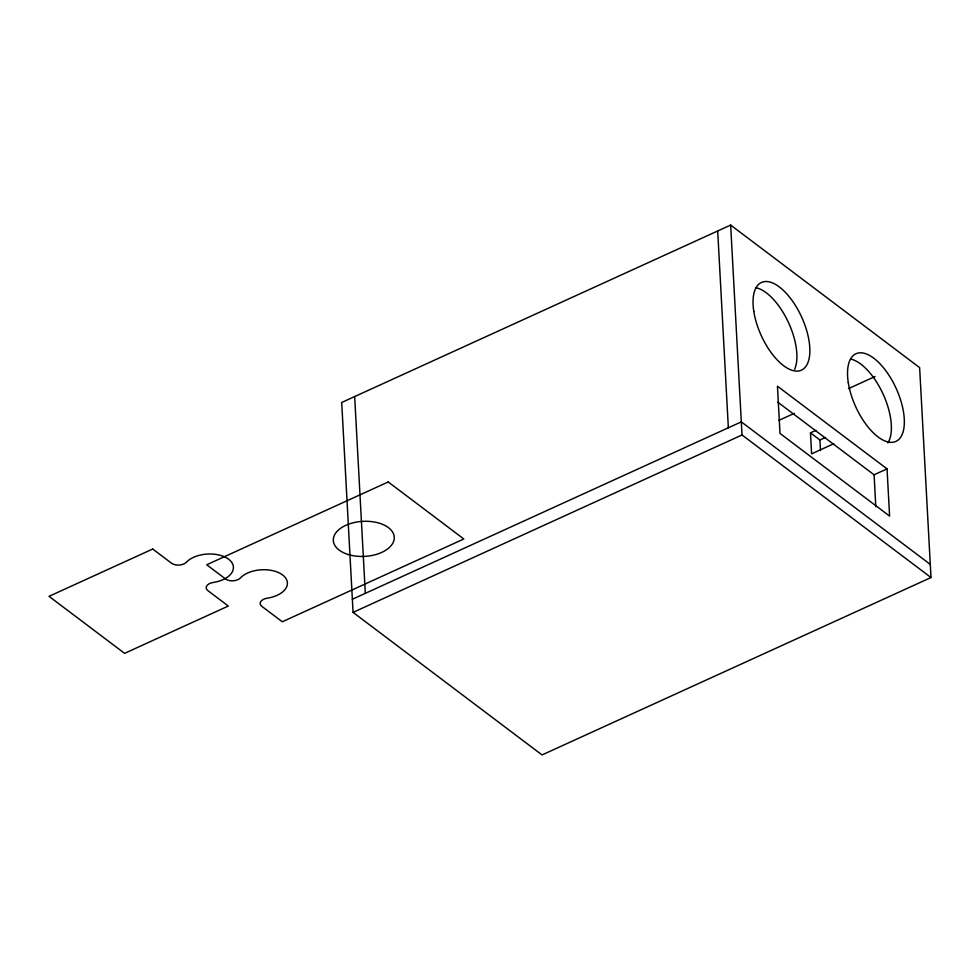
<?xml version="1.0" encoding="UTF-8"?>
<svg xmlns="http://www.w3.org/2000/svg" width="980" height="980" viewBox="0 0 980 980"><rect width="100%" height="100%" fill="white"/><g stroke="black" fill="none" stroke-linecap="round" stroke-linejoin="round"><path stroke-width="1.47" d="M730.651 225.069L341.702 402.474L353.07 612.378L542.038 754.931L931 577.526L919.632 367.623L730.651 225.069L742.019 434.973L931 577.526M352.359 599.258L741.309 421.865L930.289 564.407M353.07 612.378L742.019 434.973M778.99 420.334L794.29 413.352M848.533 388.607L874.969 376.553M833.735 443.756L811.611 453.85L810.472 432.854L816.009 430.33M810.472 432.854L819.929 439.983L825.454 437.46M777.875 402.216L874.087 474.786L887.047 468.881L889.607 516.105L780.007 433.43L777.446 386.194L887.047 468.881M874.087 474.786L875.814 506.783M819.929 439.983L820.493 450.482M717.691 230.986L728.348 427.77M354.662 396.557L365.32 593.341M850.554 359.023A48.179 22.209 65.5 0 1 883.592 395.185A48.179 22.209 65.5 0 1 887.868 442.923M756.07 287.753A48.179 22.209 65.5 0 1 788.079 321.673A48.179 22.209 65.5 0 1 794.645 369.288M152.721 549.021L49 596.33L124.595 653.354L228.316 606.044L207.846 590.609A8.796 5.059 -3.1 0 1 213.224 582.463A25.125 14.443 -3.1 0 0 228.61 559.213A25.125 14.443 -3.1 0 0 186.396 562.226A8.796 5.059 -3.1 0 1 171.623 563.279L152.721 549.021M388.227 481.964L206.719 564.762L225.608 579.009A8.796 5.059 -3.1 0 0 240.394 577.955A25.125 14.443 -3.1 0 1 282.595 574.942A25.125 14.443 -3.1 0 1 267.221 598.192A8.796 5.059 -3.1 0 0 261.832 606.338L282.301 621.773L463.822 538.988L388.227 481.964M848.288 382.666A48.179 22.209 65.5 0 0 895.463 441.613A48.179 22.209 65.5 0 0 884.07 368.455A48.179 22.209 65.5 0 0 848.288 382.666M753.792 311.395A48.179 22.209 65.5 0 0 800.979 370.342A48.179 22.209 65.5 0 0 789.586 297.185A48.179 22.209 65.5 0 0 753.792 311.395M348.219 554.521A30.515 17.542 -3.1 0 0 394.266 537.983A30.515 17.542 -3.1 0 0 348.892 524.08A30.515 17.542 -3.1 0 0 348.219 554.521"/></g></svg>
